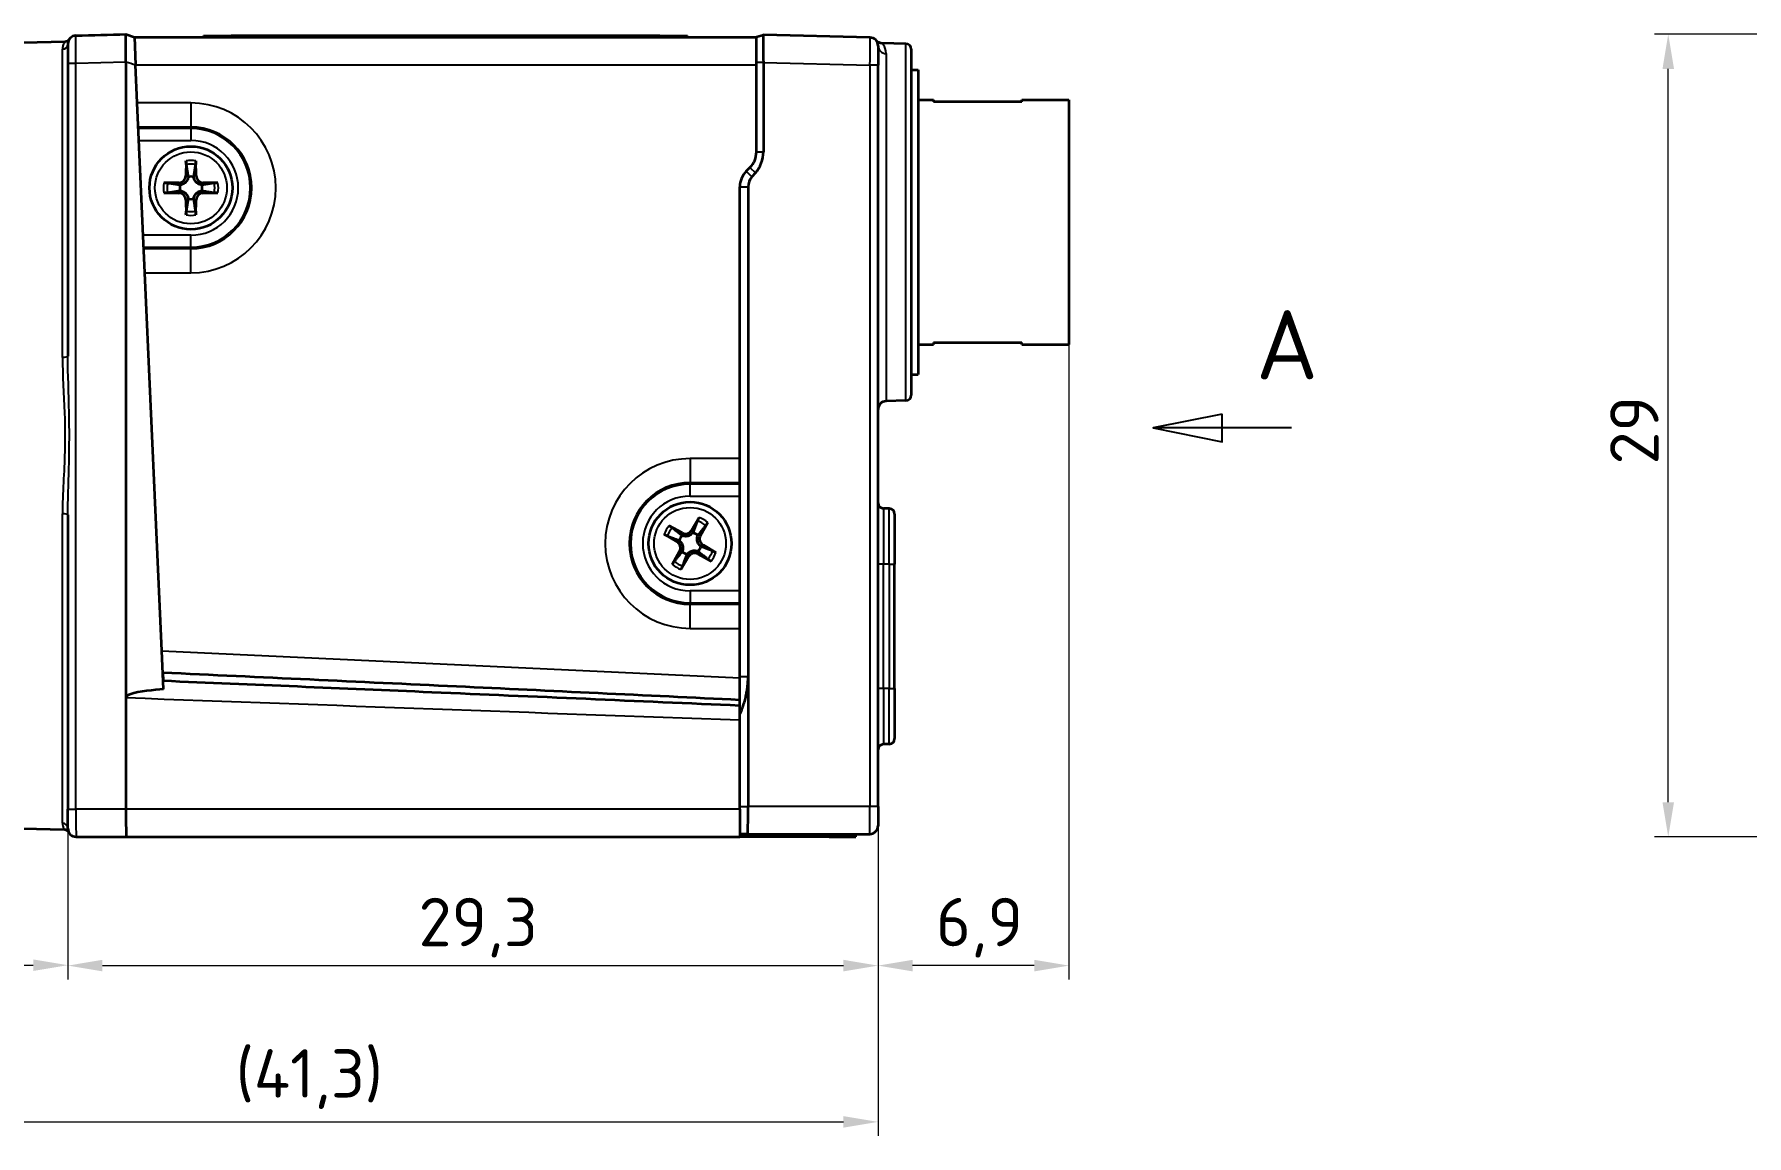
# Model space of a CAD drawing. Header units: millimetres. Extents: x 0 to 210, y 0 to 149.
# Drawn here: x 40.1 to 102.1, y 48.6 to 88.4 of the extents above; entities that cross this region are included whole.
import ezdxf

# ---------------------------------------------------------------- set-up
doc = ezdxf.new("R2010")
doc.units = ezdxf.units.MM
doc.header["$LTSCALE"] = 0.5
for name, color, linetype, lineweight in [('Bemaßung (ISO)', 7, 'Continuous', 18), ('Schnittlinie (ISO)', 7, 'Continuous', 25), ('Sichtbar (ISO)', 7, 'Continuous', 35), ('Sichtbar schmal (ISO)', 7, 'Continuous', 25)]:
    doc.layers.add(name, color=color, linetype=linetype, lineweight=lineweight)
doc.styles.add('Bezeichnungstext (DIN)', font='isocpeur.ttf')
doc.styles.add('Notiztext (DIN)', font='isocpeur.ttf')
doc.dimstyles.new('Standard (DIN)', dxfattribs={"dimscale": 0.5, "dimtxt": 3.5, "dimasz": 2.5, "dimexe": 1, "dimexo": 0, "dimgap": 0.7, "dimtad": 1, "dimtoh": 1, "dimrnd": 1e-08, "dimtxsty": 'Notiztext (DIN)', "dimcen": 0.09, "dimdle": 10, "dimclrd": 256, "dimclre": 256, "dimclrt": 256, "dimazin": 2, "dimtfac": 0.514286, "dimtdec": 4, "dimtmove": 0, "dimatfit": 3, "dimfxl": 1, "dimtolj": 1, "dimlwd": -1, "dimlwe": -1, "dimarcsym": 0})

# ---------------------------------------------------------------- blocks, each defined once
blk = doc.blocks.new('2DTransSchnitt0')
at = {"layer": 'Schnittlinie (ISO)', "linetype": 'Continuous'}
for p, q in [((166.19, 149.45), (161.19, 148.45)), ((166.19, 147.45), (166.19, 149.45)), ((166.19, 148.45), (161.19, 148.45)), ((161.19, 148.45), (166.19, 147.45)), ((171.19, 148.45), (166.19, 148.45))]:
    blk.add_line(p, q, dxfattribs=at)
at = {"layer": 'Schnittlinie (ISO)', "linetype": 'Continuous', "flags": 128}
blk.add_lwpolyline([(166.19, 149.45), (161.19, 148.45), (166.19, 147.45), (166.19, 149.45)], dxfattribs=at)
at = {"layer": 'Schnittlinie (ISO)'}
blk.add_solid([(166.19, 149.45), (161.19, 148.45), (166.19, 147.45), (166.19, 149.45)], dxfattribs=at)
at = {"layer": 'Schnittlinie (ISO)', "insert": (168.63, 151.95), "char_height": 5, "attachment_point": 7, "style": 'Bezeichnungstext (DIN)'}
blk.add_mtext('A', dxfattribs=at)
blk = doc.blocks.new('*D21')
at = {"layer": 'Bemaßung (ISO)', "transparency": 16777216}
for p, q in [((29.348, 60.218), (29.348, 48.646)), ((70.648, 60.548), (70.648, 48.646)), ((30.598, 49.146), (69.398, 49.146))]:
    blk.add_line(p, q, dxfattribs=at)
for points in [[(30.598, 49.354), (30.598, 48.937), (29.348, 49.146)], [(69.398, 49.354), (69.398, 48.937), (70.648, 49.146)]]:
    blk.add_solid(points, dxfattribs=at)
at = {"layer": 'Defpoints', "color": 0, "transparency": 16777216}
for p in [(29.348, 60.218), (70.648, 60.548), (70.648, 49.146)]:
    blk.add_point(p, dxfattribs=at)
at = {"layer": 'Bemaßung (ISO)', "transparency": 16777216, "insert": (47.417, 51.771), "char_height": 1.75, "attachment_point": 1, "style": 'Notiztext (DIN)'}
blk.add_mtext('\\A1;(41,3)', dxfattribs=at)
blk = doc.blocks.new('*D22')
at = {"layer": 'Bemaßung (ISO)', "transparency": 16777216}
for p, q in [((29.348, 60.218), (29.348, 54.308)), ((41.348, 59.748), (41.348, 54.308)), ((30.598, 54.808), (40.098, 54.808))]:
    blk.add_line(p, q, dxfattribs=at)
for points in [[(30.598, 55.016), (30.598, 54.6), (29.348, 54.808)], [(40.098, 55.016), (40.098, 54.6), (41.348, 54.808)]]:
    blk.add_solid(points, dxfattribs=at)
at = {"layer": 'Defpoints', "color": 0, "transparency": 16777216}
for p in [(29.348, 60.218), (41.348, 59.748), (41.348, 54.808)]:
    blk.add_point(p, dxfattribs=at)
at = {"layer": 'Bemaßung (ISO)', "transparency": 16777216, "insert": (34.473, 56.908), "char_height": 1.75, "attachment_point": 1, "style": 'Notiztext (DIN)'}
blk.add_mtext('\\A1;12', dxfattribs=at)
blk = doc.blocks.new('*D23')
at = {"layer": 'Bemaßung (ISO)', "transparency": 16777216}
for p, q in [((70.648, 60.548), (70.648, 54.293)), ((41.348, 59.748), (41.348, 54.293)), ((42.598, 54.793), (69.398, 54.793))]:
    blk.add_line(p, q, dxfattribs=at)
for points in [[(42.598, 55.002), (42.598, 54.585), (41.348, 54.793)], [(69.398, 55.002), (69.398, 54.585), (70.648, 54.793)]]:
    blk.add_solid(points, dxfattribs=at)
at = {"layer": 'Defpoints', "color": 0, "transparency": 16777216}
for p in [(70.648, 60.548), (41.348, 59.748), (70.648, 54.793)]:
    blk.add_point(p, dxfattribs=at)
at = {"layer": 'Bemaßung (ISO)', "transparency": 16777216, "insert": (54.029, 57.243), "char_height": 1.75, "attachment_point": 1, "style": 'Notiztext (DIN)'}
blk.add_mtext('\\A1;29,3', dxfattribs=at)
blk = doc.blocks.new('*D24')
at = {"layer": 'Bemaßung (ISO)', "transparency": 16777216}
for p, q in [((77.548, 77.233), (77.548, 54.293)), ((70.648, 60.548), (70.648, 54.293)), ((76.298, 54.793), (71.898, 54.793))]:
    blk.add_line(p, q, dxfattribs=at)
for points in [[(71.898, 55.002), (71.898, 54.585), (70.648, 54.793)], [(76.298, 55.002), (76.298, 54.585), (77.548, 54.793)]]:
    blk.add_solid(points, dxfattribs=at)
at = {"layer": 'Defpoints', "color": 0, "transparency": 16777216}
for p in [(77.548, 77.233), (70.648, 60.548), (70.648, 54.793)]:
    blk.add_point(p, dxfattribs=at)
at = {"layer": 'Bemaßung (ISO)', "transparency": 16777216, "insert": (72.742, 57.243), "char_height": 1.75, "attachment_point": 1, "style": 'Notiztext (DIN)'}
blk.add_mtext('\\A1;6,9', dxfattribs=at)
blk = doc.blocks.new('*D25')
at = {"layer": 'Bemaßung (ISO)', "transparency": 16777216}
for p, q in [((104.224, 88.448), (98.724, 88.448)), ((99.224, 60.698), (99.224, 87.198)), ((104.272, 59.448), (98.724, 59.448))]:
    blk.add_line(p, q, dxfattribs=at)
for points in [[(99.016, 87.198), (99.433, 87.198), (99.224, 88.448)], [(99.016, 60.698), (99.433, 60.698), (99.224, 59.448)]]:
    blk.add_solid(points, dxfattribs=at)
at = {"layer": 'Defpoints', "color": 0, "transparency": 16777216}
for p in [(99.224, 88.448), (104.224, 88.448), (104.272, 59.448)]:
    blk.add_point(p, dxfattribs=at)
at = {"layer": 'Bemaßung (ISO)', "transparency": 16777216, "insert": (97.124, 72.898), "char_height": 1.75, "attachment_point": 1, "rotation": 90, "style": 'Notiztext (DIN)'}
blk.add_mtext('\\A1;29', dxfattribs=at)

msp = doc.modelspace()

# ---------------------------------------------------------------- linework, layer by layer
at = {"layer": 'Sichtbar (ISO)'}
for p, q in [((29.548, 87.885), (41.246, 88.191)), ((43.448, 88.448), (43.753, 88.348)), ((43.448, 87.448), (43.448, 88.448)), ((43.753, 88.348), (43.798, 87.349)), ((43.753, 88.348), (66.248, 88.348)), ((46.253, 88.398), (47.253, 88.398)), ((46.253, 88.348), (46.253, 88.398)), ((62.753, 88.398), (47.253, 88.398)), ((62.753, 88.398), (63.753, 88.398)), ((63.753, 88.348), (63.753, 88.398)), ((66.248, 88.356), (66.501, 88.434)), ((70.356, 88.333), (66.501, 88.434)), ((66.501, 88.434), (66.501, 88.434)), ((70.648, 88.033), (70.648, 87.333)), ((71.653, 88.108), (70.79, 88.13)), ((41.348, 87.401), (41.348, 76.814)), ((43.448, 87.448), (43.448, 64.477)), ((43.798, 87.348), (43.798, 87.349)), ((43.86, 85.967), (43.798, 87.348)), ((66.248, 87.348), (66.248, 87.441)), ((66.248, 84.198), (66.248, 87.348)), ((66.501, 87.434), (66.501, 84.198)), ((70.648, 60.548), (70.648, 87.333)), ((71.848, 87.908), (71.848, 75.409)), ((71.848, 87.158), (72.098, 87.158)), ((72.098, 87.158), (72.098, 76.158)), ((72.098, 86.083), (72.648, 86.083)), ((72.648, 86.083), (72.648, 86.011)), ((75.848, 86.083), (77.548, 86.083)), ((75.848, 86.011), (75.848, 86.083)), ((77.548, 86.083), (77.548, 77.233)), ((44.135, 79.83), (43.86, 85.967)), ((75.848, 86.011), (72.648, 86.011)), ((45.621, 83.875), (45.611, 83.332)), ((45.987, 83.332), (45.977, 83.875)), ((65.882, 83.501), (66.014, 83.633)), ((45.366, 83.086), (44.822, 83.077)), ((46.776, 83.077), (46.232, 83.086)), ((66.21, 83.437), (66.086, 83.298)), ((44.822, 82.72), (45.366, 82.711)), ((45.611, 82.465), (45.621, 81.922)), ((45.977, 81.922), (45.987, 82.465)), ((46.232, 82.711), (46.776, 82.72)), ((65.648, 73.117), (65.648, 82.936)), ((65.948, 82.936), (65.948, 65.223)), ((44.747, 66.174), (44.135, 79.83)), ((72.098, 77.233), (72.648, 77.233)), ((72.648, 77.306), (72.648, 77.233)), ((72.648, 77.306), (75.848, 77.306)), ((75.848, 77.233), (75.848, 77.306)), ((75.848, 77.233), (77.548, 77.233)), ((71.848, 76.158), (72.098, 76.158)), ((71.653, 75.209), (70.94, 75.19)), ((65.648, 66.98), (65.648, 73.117)), ((71.053, 71.309), (70.843, 71.314)), ((41.348, 71.083), (41.348, 60.448)), ((63.565, 70.427), (63.089, 70.688)), ((64.178, 70.985), (63.9, 70.518)), ((64.226, 70.331), (64.488, 70.808)), ((71.248, 71.109), (71.248, 69.303)), ((62.912, 70.379), (63.379, 70.101)), ((64.784, 69.718), (64.318, 69.996)), ((63.47, 69.765), (63.208, 69.289)), ((63.518, 69.112), (63.796, 69.579)), ((64.131, 69.67), (64.607, 69.409)), ((71.248, 64.803), (71.248, 69.303)), ((65.648, 65.223), (65.648, 66.98)), ((44.809, 64.785), (44.747, 66.174)), ((44.783, 65.374), (44.796, 65.091)), ((44.794, 65.117), (44.795, 65.117)), ((65.648, 63.862), (65.648, 65.223)), ((65.948, 65.223), (65.948, 60.548)), ((43.448, 64.477), (43.448, 60.448)), ((71.248, 64.803), (71.248, 62.998)), ((65.648, 63.76), (65.648, 63.862)), ((65.648, 60.448), (65.648, 63.669)), ((71.053, 62.798), (70.843, 62.793)), ((41.348, 59.748), (41.348, 60.448)), ((65.648, 60.448), (65.648, 59.448)), ((70.648, 60.548), (70.648, 59.848)), ((29.548, 60.012), (41.215, 59.707)), ((65.935, 59.548), (65.648, 59.548)), ((65.935, 59.548), (70.348, 59.548)), ((69.848, 59.448), (69.848, 59.548)), ((41.648, 59.448), (43.461, 59.448)), ((43.461, 59.448), (65.648, 59.448)), ((68.874, 59.448), (65.648, 59.448)), ((68.874, 59.448), (69.848, 59.448))]:
    msp.add_line(p, q, dxfattribs=at)
for centre in [(45.799, 82.898), (63.848, 70.048)]:
    msp.add_circle(centre, 1.5, dxfattribs=at)
for centre, radius, start, end in [((41.24, 88.391), 0.2, 271.5, 324.62028), ((41.648, 88.101), 0.3, 91.5, 180), ((70.348, 88.033), 0.3, 0, 88.5), ((70.798, 88.43), 0.3, 221.45481, 268.5), ((71.648, 87.908), 0.2, 0, 88.5), ((65.448, 84.198), 0.8, 315, 0), ((45.361, 83.336), 0.25, 271, 359), ((45.799, 82.898), 0.405, 165.09978, 194.90022), ((45.799, 82.898), 0.405, 75.09978, 104.90022), ((46.237, 83.336), 0.25, 181, 269), ((45.799, 82.898), 0.405, 345.09978, 14.90022), ((66.448, 82.936), 0.8, 135, 180), ((45.361, 82.461), 0.25, 1, 89), ((45.799, 82.898), 0.405, 255.09978, 284.90022), ((46.237, 82.461), 0.25, 91, 179), ((70.948, 74.891), 0.3, 91.5, 180), ((71.648, 75.409), 0.2, 271.5, 0), ((70.848, 71.514), 0.2, 180, 268.5), ((71.048, 71.109), 0.2, 0, 88.5), ((63.251, 69.886), 0.25, 331.23696, 59.23696), ((63.848, 70.048), 0.405, 135.33674, 165.13718), ((63.685, 70.646), 0.25, 241.23696, 329.23696), ((63.848, 70.048), 0.405, 45.33674, 75.13718), ((64.445, 70.211), 0.25, 151.23696, 239.23696), ((63.848, 70.048), 0.405, 225.33674, 255.13718), ((64.011, 69.451), 0.25, 61.23696, 149.23696), ((63.848, 70.048), 0.405, 315.33674, 345.13718), ((70.848, 62.593), 0.2, 91.5, 180), ((71.048, 62.998), 0.2, 271.5, 0), ((41.21, 59.507), 0.2, 28.87746, 88.5), ((41.648, 59.748), 0.3, 180, 270), ((70.348, 59.848), 0.3, 270, 0)]:
    msp.add_arc(centre, radius, start, end, dxfattribs=at)
for centre, major_axis, ratio, start_param, end_param in [((63.501, 87.512), (3, -0.088), 0.33316, 0.009728, 0.016344), ((65.35, 84.198), (-1.151, 0), 0.996361, 2.414787, 3.141593), ((66.495, 82.936), (0.547, 0), 0.996361, 2.414787, 3.141593), ((43.461, 60.448), (0, -1), 0.013091, 4.712389, 6.283185), ((65.935, 60.548), (0, 1), 0.013091, 3.141593, 4.712389)]:
    msp.add_ellipse(centre, major_axis=major_axis, ratio=ratio, start_param=start_param, end_param=end_param, dxfattribs=at)
for points, knots in [([(41.348, 88.101), (41.348, 88.101), (41.348, 88.065), (41.348, 87.933), (41.348, 87.846), (41.348, 87.679), (41.348, 87.61), (41.348, 87.493), (41.348, 87.447), (41.348, 87.401)], [0, 0, 0, 0, 0.0388395, 0.0388395, 0.0738498, 0.0738498, 0.0957312, 0.0957312, 0.1094071, 0.1094071, 0.1094071, 0.1094071]), ([(66.501, 88.434), (66.498, 88.433), (66.496, 88.407), (66.494, 88.306), (66.493, 88.233), (66.493, 88.049), (66.494, 87.94), (66.496, 87.7), (66.498, 87.571), (66.501, 87.441)], [0, 0, 0, 0, 0.0391732, 0.0391732, 0.0782305, 0.0782305, 0.1172095, 0.1172095, 0.1562463, 0.1562463, 0.1562463, 0.1562463]), ([(45.626, 83.739), (45.624, 83.746), (45.623, 83.757), (45.622, 83.78), (45.621, 83.799), (45.62, 83.834), (45.62, 83.856), (45.621, 83.875)], [0.05146374, 0.05146374, 0.05146374, 0.05146374, 0.05595717, 0.05595717, 0.06156138, 0.06156138, 0.06725817, 0.06725817, 0.06725817, 0.06725817]), ([(45.977, 83.875), (45.978, 83.856), (45.978, 83.834), (45.977, 83.799), (45.976, 83.78), (45.975, 83.757), (45.974, 83.746), (45.972, 83.739)], [0.02255835, 0.02255835, 0.02255835, 0.02255835, 0.02825515, 0.02825515, 0.03385935, 0.03385935, 0.03835278, 0.03835278, 0.03835278, 0.03835278]), ([(44.822, 83.077), (44.841, 83.077), (44.864, 83.077), (44.898, 83.077), (44.917, 83.076), (44.941, 83.074), (44.951, 83.073), (44.958, 83.072)], [0.02255835, 0.02255835, 0.02255835, 0.02255835, 0.02825515, 0.02825515, 0.03385935, 0.03385935, 0.03835278, 0.03835278, 0.03835278, 0.03835278]), ([(45.695, 83.29), (45.693, 83.267), (45.688, 83.244), (45.675, 83.201), (45.665, 83.178), (45.638, 83.133), (45.621, 83.112), (45.586, 83.076), (45.565, 83.06), (45.52, 83.033), (45.496, 83.023), (45.453, 83.009), (45.43, 83.005), (45.408, 83.003)], [0.153516, 0.153516, 0.153516, 0.153516, 0.16064868, 0.16064868, 0.16817663, 0.16817663, 0.17570458, 0.17570458, 0.18323252, 0.18323252, 0.19076047, 0.19076047, 0.19789315, 0.19789315, 0.19789315, 0.19789315]), ([(46.19, 83.003), (46.167, 83.005), (46.145, 83.009), (46.102, 83.023), (46.078, 83.033), (46.033, 83.06), (46.012, 83.076), (45.977, 83.112), (45.96, 83.133), (45.933, 83.178), (45.923, 83.201), (45.91, 83.244), (45.905, 83.267), (45.903, 83.29)], [0.153516, 0.153516, 0.153516, 0.153516, 0.16064868, 0.16064868, 0.16817663, 0.16817663, 0.17570458, 0.17570458, 0.18323252, 0.18323252, 0.19076047, 0.19076047, 0.19789315, 0.19789315, 0.19789315, 0.19789315]), ([(46.64, 83.072), (46.647, 83.073), (46.657, 83.074), (46.681, 83.076), (46.699, 83.077), (46.734, 83.077), (46.757, 83.077), (46.776, 83.077)], [0.05146374, 0.05146374, 0.05146374, 0.05146374, 0.05595717, 0.05595717, 0.06156138, 0.06156138, 0.06725817, 0.06725817, 0.06725817, 0.06725817]), ([(44.958, 82.725), (44.951, 82.724), (44.941, 82.723), (44.917, 82.721), (44.898, 82.72), (44.864, 82.72), (44.841, 82.72), (44.822, 82.72)], [0.05146374, 0.05146374, 0.05146374, 0.05146374, 0.05595717, 0.05595717, 0.06156138, 0.06156138, 0.06725817, 0.06725817, 0.06725817, 0.06725817]), ([(45.408, 82.794), (45.43, 82.792), (45.453, 82.788), (45.496, 82.774), (45.52, 82.764), (45.565, 82.737), (45.586, 82.721), (45.621, 82.685), (45.638, 82.664), (45.665, 82.619), (45.675, 82.596), (45.688, 82.553), (45.693, 82.53), (45.695, 82.507)], [0.153516, 0.153516, 0.153516, 0.153516, 0.16064868, 0.16064868, 0.16817663, 0.16817663, 0.17570458, 0.17570458, 0.18323252, 0.18323252, 0.19076047, 0.19076047, 0.19789315, 0.19789315, 0.19789315, 0.19789315]), ([(45.903, 82.507), (45.905, 82.53), (45.91, 82.553), (45.923, 82.596), (45.933, 82.619), (45.96, 82.664), (45.977, 82.685), (46.012, 82.721), (46.033, 82.737), (46.078, 82.764), (46.102, 82.774), (46.145, 82.788), (46.167, 82.792), (46.19, 82.794)], [0.153516, 0.153516, 0.153516, 0.153516, 0.16064868, 0.16064868, 0.16817663, 0.16817663, 0.17570458, 0.17570458, 0.18323252, 0.18323252, 0.19076047, 0.19076047, 0.19789315, 0.19789315, 0.19789315, 0.19789315]), ([(46.776, 82.72), (46.757, 82.72), (46.734, 82.72), (46.699, 82.72), (46.681, 82.721), (46.657, 82.723), (46.647, 82.724), (46.64, 82.725)], [0.02255835, 0.02255835, 0.02255835, 0.02255835, 0.02825515, 0.02825515, 0.03385935, 0.03385935, 0.03835278, 0.03835278, 0.03835278, 0.03835278]), ([(45.621, 81.922), (45.62, 81.941), (45.62, 81.963), (45.621, 81.998), (45.622, 82.017), (45.623, 82.04), (45.624, 82.051), (45.626, 82.058)], [0.02255835, 0.02255835, 0.02255835, 0.02255835, 0.02825515, 0.02825515, 0.03385935, 0.03385935, 0.03835278, 0.03835278, 0.03835278, 0.03835278]), ([(45.972, 82.058), (45.974, 82.051), (45.975, 82.04), (45.976, 82.017), (45.977, 81.998), (45.978, 81.963), (45.978, 81.941), (45.977, 81.922)], [0.05146374, 0.05146374, 0.05146374, 0.05146374, 0.05595717, 0.05595717, 0.06156138, 0.06156138, 0.06725817, 0.06725817, 0.06725817, 0.06725817]), ([(63.089, 70.688), (63.105, 70.679), (63.125, 70.668), (63.155, 70.65), (63.171, 70.64), (63.19, 70.627), (63.199, 70.621), (63.204, 70.616)], [0.02255835, 0.02255835, 0.02255835, 0.02255835, 0.02825515, 0.02825515, 0.03385935, 0.03385935, 0.03835278, 0.03835278, 0.03835278, 0.03835278]), ([(64.115, 70.865), (64.117, 70.871), (64.122, 70.881), (64.132, 70.902), (64.141, 70.919), (64.157, 70.949), (64.168, 70.969), (64.178, 70.985)], [0.05146374, 0.05146374, 0.05146374, 0.05146374, 0.05595717, 0.05595717, 0.06156138, 0.06156138, 0.06725817, 0.06725817, 0.06725817, 0.06725817]), ([(64.488, 70.808), (64.479, 70.791), (64.467, 70.772), (64.45, 70.742), (64.44, 70.726), (64.426, 70.706), (64.42, 70.698), (64.416, 70.692)], [0.02255835, 0.02255835, 0.02255835, 0.02255835, 0.02825515, 0.02825515, 0.03385935, 0.03385935, 0.03835278, 0.03835278, 0.03835278, 0.03835278]), ([(63.032, 70.315), (63.025, 70.318), (63.016, 70.322), (62.995, 70.332), (62.978, 70.341), (62.947, 70.358), (62.928, 70.369), (62.912, 70.379)], [0.05146374, 0.05146374, 0.05146374, 0.05146374, 0.05595717, 0.05595717, 0.06156138, 0.06156138, 0.06725817, 0.06725817, 0.06725817, 0.06725817]), ([(63.457, 70.152), (63.475, 70.139), (63.493, 70.124), (63.523, 70.091), (63.539, 70.07), (63.565, 70.025), (63.575, 70), (63.588, 69.952), (63.592, 69.925), (63.593, 69.873), (63.59, 69.847), (63.58, 69.803), (63.573, 69.781), (63.563, 69.76)], [0.153516, 0.153516, 0.153516, 0.153516, 0.16064868, 0.16064868, 0.16817663, 0.16817663, 0.17570458, 0.17570458, 0.18323252, 0.18323252, 0.19076047, 0.19076047, 0.19789315, 0.19789315, 0.19789315, 0.19789315]), ([(63.952, 70.44), (63.939, 70.421), (63.923, 70.404), (63.891, 70.373), (63.87, 70.358), (63.825, 70.332), (63.8, 70.322), (63.751, 70.308), (63.725, 70.305), (63.672, 70.304), (63.647, 70.307), (63.603, 70.317), (63.581, 70.324), (63.56, 70.333)], [0.153516, 0.153516, 0.153516, 0.153516, 0.16064868, 0.16064868, 0.16817663, 0.16817663, 0.17570458, 0.17570458, 0.18323252, 0.18323252, 0.19076047, 0.19076047, 0.19789315, 0.19789315, 0.19789315, 0.19789315]), ([(64.239, 69.945), (64.221, 69.958), (64.203, 69.973), (64.173, 70.006), (64.157, 70.027), (64.131, 70.072), (64.121, 70.097), (64.108, 70.145), (64.104, 70.172), (64.103, 70.224), (64.106, 70.25), (64.116, 70.294), (64.123, 70.316), (64.133, 70.337)], [0.153516, 0.153516, 0.153516, 0.153516, 0.16064868, 0.16064868, 0.16817663, 0.16817663, 0.17570458, 0.17570458, 0.18323252, 0.18323252, 0.19076047, 0.19076047, 0.19789315, 0.19789315, 0.19789315, 0.19789315]), ([(63.208, 69.289), (63.218, 69.306), (63.229, 69.325), (63.246, 69.355), (63.256, 69.371), (63.27, 69.391), (63.276, 69.399), (63.28, 69.405)], [0.02255835, 0.02255835, 0.02255835, 0.02255835, 0.02825515, 0.02825515, 0.03385935, 0.03385935, 0.03835278, 0.03835278, 0.03835278, 0.03835278]), ([(63.744, 69.657), (63.757, 69.676), (63.773, 69.693), (63.806, 69.724), (63.826, 69.739), (63.872, 69.765), (63.896, 69.775), (63.945, 69.789), (63.972, 69.792), (64.024, 69.793), (64.049, 69.79), (64.093, 69.78), (64.115, 69.773), (64.136, 69.764)], [0.153516, 0.153516, 0.153516, 0.153516, 0.16064868, 0.16064868, 0.16817663, 0.16817663, 0.17570458, 0.17570458, 0.18323252, 0.18323252, 0.19076047, 0.19076047, 0.19789315, 0.19789315, 0.19789315, 0.19789315]), ([(64.607, 69.409), (64.591, 69.418), (64.571, 69.429), (64.541, 69.447), (64.526, 69.457), (64.506, 69.47), (64.497, 69.476), (64.492, 69.48)], [0.02255835, 0.02255835, 0.02255835, 0.02255835, 0.02825515, 0.02825515, 0.03385935, 0.03385935, 0.03835278, 0.03835278, 0.03835278, 0.03835278]), ([(64.664, 69.782), (64.671, 69.779), (64.68, 69.775), (64.702, 69.765), (64.718, 69.756), (64.749, 69.739), (64.768, 69.728), (64.784, 69.718)], [0.05146374, 0.05146374, 0.05146374, 0.05146374, 0.05595717, 0.05595717, 0.06156138, 0.06156138, 0.06725817, 0.06725817, 0.06725817, 0.06725817]), ([(63.581, 69.232), (63.579, 69.226), (63.575, 69.216), (63.564, 69.195), (63.556, 69.178), (63.539, 69.148), (63.528, 69.128), (63.518, 69.112)], [0.05146374, 0.05146374, 0.05146374, 0.05146374, 0.05595717, 0.05595717, 0.06156138, 0.06156138, 0.06725817, 0.06725817, 0.06725817, 0.06725817]), ([(65.648, 64.39), (62.252, 64.553), (58.795, 64.717), (51.885, 65.043), (48.299, 65.21), (44.783, 65.374)], [0, 0, 0, 0, 1.01985, 1.01985, 2.080324, 2.080324, 2.080324, 2.080324]), ([(44.796, 65.091), (48.027, 64.954), (51.281, 64.817), (58.199, 64.521), (61.954, 64.359), (65.648, 64.198)], [0.134761, 0.134761, 0.134761, 0.134761, 1.102885, 1.102885, 2.211803, 2.211803, 2.211803, 2.211803]), ([(44.809, 64.785), (44.465, 64.756), (43.905, 64.7), (43.579, 64.589), (43.535, 64.57), (43.489, 64.54), (43.476, 64.53), (43.46, 64.512), (43.455, 64.504), (43.449, 64.49), (43.448, 64.483), (43.448, 64.477)], [-0.1002487, -0.1002487, -0.1002487, -0.1002487, -0.0212304, -0.0212304, -0.0093133, -0.0093133, -0.0046177, -0.0046177, -0.0020427, -0.0020427, 0, 0, 0, 0])]:
    msp.add_open_spline(points, degree=3, knots=knots, dxfattribs=at)
for points in [[(41.64, 88.401), (42.243, 88.417), (42.845, 88.433), (43.448, 88.448)], [(66.248, 87.441), (66.248, 87.681), (66.248, 88.158), (66.248, 88.356), (66.248, 88.356)], [(45.408, 83.003), (45.394, 83.003), (45.38, 83.004), (45.367, 83.007)], [(45.691, 83.331), (45.693, 83.317), (45.694, 83.304), (45.695, 83.29)], [(45.903, 83.29), (45.904, 83.304), (45.905, 83.317), (45.907, 83.331)], [(46.231, 83.007), (46.218, 83.004), (46.204, 83.003), (46.19, 83.003)], [(45.367, 82.79), (45.38, 82.793), (45.394, 82.794), (45.408, 82.794)], [(45.695, 82.507), (45.694, 82.493), (45.693, 82.48), (45.691, 82.466)], [(45.907, 82.466), (45.905, 82.48), (45.904, 82.493), (45.903, 82.507)], [(46.19, 82.794), (46.204, 82.794), (46.218, 82.793), (46.231, 82.79)], [(63.419, 70.169), (63.432, 70.164), (63.444, 70.159), (63.457, 70.152)], [(63.56, 70.333), (63.548, 70.341), (63.537, 70.348), (63.527, 70.357)], [(63.969, 70.477), (63.964, 70.465), (63.958, 70.452), (63.952, 70.44)], [(64.133, 70.337), (64.14, 70.348), (64.148, 70.36), (64.156, 70.37)], [(63.563, 69.76), (63.556, 69.749), (63.548, 69.737), (63.54, 69.727)], [(63.727, 69.62), (63.732, 69.632), (63.738, 69.645), (63.744, 69.657)], [(64.136, 69.764), (64.148, 69.756), (64.159, 69.749), (64.169, 69.74)], [(64.277, 69.928), (64.264, 69.933), (64.252, 69.938), (64.239, 69.945)], [(44.792, 65.177), (44.792, 65.177), (44.792, 65.177), (44.792, 65.177)], [(65.648, 63.669), (65.648, 63.699), (65.648, 63.73), (65.648, 63.76)]]:
    msp.add_open_spline(points, degree=3, dxfattribs=at)
for points, weights in [([(45.626, 83.739), (45.669, 83.469), (45.691, 83.331)], [1.00901411123, 1.06990208005, 1.01764658193]), ([(45.907, 83.331), (45.929, 83.469), (45.972, 83.739)], [1.01723264544, 1.06967031482, 1.00898742181]), ([(45.367, 83.007), (45.228, 83.029), (44.958, 83.072)], [1.01764658194, 1.06990208009, 1.00901411124]), ([(46.64, 83.072), (46.37, 83.029), (46.231, 83.007)], [1.00898742181, 1.06967031479, 1.01723264544]), ([(44.958, 82.725), (45.228, 82.768), (45.367, 82.79)], [1.00901411123, 1.06990208005, 1.01764658193]), ([(45.691, 82.466), (45.669, 82.327), (45.626, 82.058)], [1.01764658194, 1.06990208009, 1.00901411124]), ([(45.972, 82.058), (45.929, 82.327), (45.907, 82.466)], [1.00901411123, 1.06990208007, 1.01764658194]), ([(46.231, 82.79), (46.37, 82.768), (46.64, 82.725)], [1.01764658194, 1.06990208009, 1.00901411124]), ([(63.527, 70.357), (63.417, 70.445), (63.204, 70.616)], [1.01764658194, 1.06990208009, 1.00901411124]), ([(64.115, 70.865), (64.018, 70.609), (63.969, 70.477)], [1.00901411123, 1.06990208005, 1.01764658193]), ([(64.156, 70.37), (64.245, 70.48), (64.416, 70.692)], [1.01764658194, 1.06990208009, 1.00901411124]), ([(63.032, 70.315), (63.288, 70.219), (63.419, 70.169)], [1.00901411123, 1.06990208007, 1.01764658194]), ([(63.54, 69.727), (63.452, 69.617), (63.28, 69.405)], [1.01764658194, 1.06990208009, 1.00901411124]), ([(63.581, 69.232), (63.678, 69.488), (63.727, 69.62)], [1.00898742181, 1.06967031479, 1.01723264544]), ([(64.169, 69.74), (64.279, 69.652), (64.492, 69.48)], [1.01723264544, 1.06967031482, 1.00898742181]), ([(64.664, 69.782), (64.408, 69.878), (64.277, 69.928)], [1.00901411123, 1.06990208005, 1.01764658193]), ([(65.648, 63.862), (65.948, 64.546), (65.948, 65.223)], [1, 1.00229920149, 1])]:
    msp.add_rational_spline(points, weights, degree=2, dxfattribs=at)
at = {"layer": 'Sichtbar schmal (ISO)'}
for p, q in [((47.253, 88.348), (47.253, 88.398)), ((62.753, 88.348), (62.753, 88.398)), ((71.653, 75.209), (71.653, 88.108)), ((41.153, 76.774), (41.153, 87.905)), ((41.348, 87.401), (41.64, 87.401)), ((41.64, 87.401), (43.448, 87.448)), ((41.64, 60.448), (41.64, 87.401)), ((43.798, 87.348), (66.248, 87.348)), ((66.248, 87.441), (66.501, 87.441)), ((66.501, 87.434), (70.356, 87.333)), ((70.356, 87.333), (70.356, 60.548)), ((70.648, 87.333), (70.356, 87.333)), ((70.94, 87.751), (70.94, 75.19)), ((45.799, 85.967), (43.86, 85.967)), ((45.799, 85.967), (45.799, 85.101)), ((43.898, 85.101), (45.799, 85.101)), ((45.799, 85.043), (43.901, 85.043)), ((45.799, 85.043), (45.799, 85.101)), ((45.799, 85.043), (45.799, 84.61)), ((43.92, 84.61), (45.799, 84.61)), ((66.014, 83.633), (66.21, 83.437)), ((66.248, 84.198), (66.501, 84.198)), ((45.366, 83.086), (45.367, 83.007)), ((45.611, 83.332), (45.691, 83.331)), ((45.987, 83.332), (45.907, 83.331)), ((46.232, 83.086), (46.231, 83.007)), ((65.882, 83.501), (66.086, 83.298)), ((45.366, 82.711), (45.367, 82.79)), ((45.611, 82.465), (45.691, 82.466)), ((45.987, 82.465), (45.907, 82.466)), ((46.232, 82.711), (46.231, 82.79)), ((65.648, 82.936), (65.948, 82.936)), ((45.799, 81.187), (44.074, 81.187)), ((45.799, 80.754), (45.799, 81.187)), ((44.093, 80.754), (45.799, 80.754)), ((45.799, 80.696), (44.096, 80.696)), ((45.799, 80.754), (45.799, 80.696)), ((45.799, 79.83), (45.799, 80.696)), ((44.135, 79.83), (45.799, 79.83)), ((63.848, 73.117), (63.848, 72.251)), ((65.648, 73.117), (63.848, 73.117)), ((63.848, 72.251), (65.648, 72.251)), ((63.848, 72.193), (63.848, 72.251)), ((65.648, 72.193), (63.848, 72.193)), ((63.848, 71.76), (63.848, 72.193)), ((63.848, 71.76), (65.648, 71.76)), ((70.843, 71.314), (70.843, 69.303)), ((71.053, 69.303), (71.053, 71.309)), ((41.153, 59.945), (41.153, 71.123)), ((63.379, 70.101), (63.419, 70.169)), ((63.565, 70.427), (63.527, 70.357)), ((63.9, 70.518), (63.969, 70.477)), ((64.226, 70.331), (64.156, 70.37)), ((64.318, 69.996), (64.277, 69.928)), ((63.47, 69.765), (63.54, 69.727)), ((63.796, 69.579), (63.727, 69.62)), ((64.131, 69.67), (64.169, 69.74)), ((70.843, 69.303), (70.648, 69.303)), ((70.843, 64.803), (70.843, 69.303)), ((71.053, 69.303), (70.843, 69.303)), ((71.053, 69.303), (71.248, 69.303)), ((71.053, 69.303), (71.053, 64.803)), ((63.848, 68.337), (63.848, 67.904)), ((65.648, 68.337), (63.848, 68.337)), ((63.848, 67.904), (65.648, 67.904)), ((63.848, 67.904), (63.848, 67.846)), ((65.648, 67.846), (63.848, 67.846)), ((63.848, 66.98), (63.848, 67.846)), ((63.848, 66.98), (65.648, 66.98)), ((44.747, 66.174), (65.648, 65.19)), ((65.948, 65.223), (65.648, 65.223)), ((70.843, 64.803), (70.648, 64.803)), ((70.843, 64.803), (70.843, 62.793)), ((71.053, 64.803), (70.843, 64.803)), ((71.053, 64.803), (71.248, 64.803)), ((71.053, 62.798), (71.053, 64.803)), ((41.348, 60.448), (41.64, 60.448)), ((43.448, 60.448), (41.64, 60.448)), ((65.648, 60.448), (43.448, 60.448)), ((65.648, 60.548), (65.948, 60.548)), ((70.356, 60.548), (65.948, 60.548)), ((70.648, 60.548), (70.356, 60.548)), ((68.874, 59.448), (68.874, 59.548))]:
    msp.add_line(p, q, dxfattribs=at)
for centre in [(45.799, 82.898), (63.848, 70.048)]:
    msp.add_circle(centre, 1.3, dxfattribs=at)
for centre, radius, start, end in [((45.799, 82.898), 3.068, 270, 90), ((45.799, 82.898), 2.202, 270, 90), ((45.799, 82.898), 2.144, 270, 90), ((45.799, 82.898), 1.711, 270, 90), ((45.799, 82.898), 0.993, 79.65159, 100.34841), ((45.799, 82.898), 0.859, 78.34524, 101.65476), ((45.799, 82.898), 0.993, 169.65159, 190.34841), ((45.799, 82.898), 0.859, 168.34524, 191.65476), ((45.799, 82.898), 0.859, 348.34524, 11.65476), ((45.799, 82.898), 0.993, 349.65159, 10.34841), ((45.799, 82.898), 0.993, 259.65159, 280.34841), ((45.799, 82.898), 0.859, 258.34524, 281.65476), ((63.848, 70.048), 3.068, 90, 270), ((63.848, 70.048), 2.202, 90, 270), ((63.848, 70.048), 2.144, 90, 270), ((63.848, 70.048), 1.711, 90, 270), ((63.848, 70.048), 0.993, 139.88855, 160.58538), ((63.848, 70.048), 0.859, 138.5822, 161.89172), ((63.848, 70.048), 0.859, 48.5822, 71.89172), ((63.848, 70.048), 0.993, 49.88855, 70.58538), ((63.848, 70.048), 0.859, 228.5822, 251.89172), ((63.848, 70.048), 0.859, 318.5822, 341.89172), ((63.848, 70.048), 0.993, 319.88855, 340.58538), ((63.848, 70.048), 0.993, 229.88855, 250.58538)]:
    msp.add_arc(centre, radius, start, end, dxfattribs=at)
for centre, major_axis, ratio, start_param, end_param in [((41.148, 88.101), (0.2, 0), 0.980119, 4.738569, 6.283185), ((70.348, 87.333), (-0.008, -1), 0.007848, 1.571338, 3.141449), ((70.948, 88.033), (-0.3, 0), 0.941891, 0, 1.544616), ((41.148, 76.814), (0.2, 0), 0.198411, 4.738569, 6.283185), ((41.148, 71.083), (0.2, 0), 0.198411, 0, 1.544616), ((41.648, 60.448), (0, 1), 0.007853, 1.570796, 3.141593), ((70.348, 60.548), (0, -1), 0.007853, 0, 1.570796), ((41.148, 59.748), (0.2, 0), 0.98339, 0, 1.544616)]:
    msp.add_ellipse(centre, major_axis=major_axis, ratio=ratio, start_param=start_param, end_param=end_param, dxfattribs=at)
for points, knots in [([(41.244, 88.191), (41.244, 88.191), (41.236, 88.179), (41.206, 88.129), (41.184, 88.086), (41.16, 87.994), (41.153, 87.952), (41.153, 87.905)], [-0.2884837, -0.2884837, -0.2884837, -0.2884837, -0.1875363, -0.1875363, -0.0721293, -0.0721293, 0, 0, 0, 0]), ([(41.64, 87.401), (41.64, 87.466), (41.639, 87.532), (41.638, 87.7), (41.638, 87.798), (41.637, 88.037), (41.637, 88.161), (41.638, 88.349), (41.639, 88.401), (41.64, 88.401)], [-0.1094071, -0.1094071, -0.1094071, -0.1094071, -0.0957312, -0.0957312, -0.0738498, -0.0738498, -0.0388395, -0.0388395, 0, 0, 0, 0]), ([(70.94, 87.751), (70.94, 87.892), (70.888, 87.996), (70.822, 88.096), (70.801, 88.118), (70.791, 88.129), (70.79, 88.13), (70.79, 88.13)], [-0.4643013, -0.4643013, -0.4643013, -0.4643013, -0.332078, -0.332078, -0.2547373, -0.2547373, -0.2321627, -0.2321627, -0.2321627, -0.2321627]), ([(41.348, 71.083), (41.348, 71.319), (41.352, 71.556), (41.367, 72.174), (41.38, 72.557), (41.405, 73.554), (41.407, 74.171), (41.379, 75.466), (41.348, 76.144), (41.348, 76.814)], [0, 0, 0, 0, 0.0721293, 0.0721293, 0.1875362, 0.1875362, 0.3721873, 0.3721873, 0.5770345, 0.5770345, 0.5770345, 0.5770345]), ([(41.153, 76.774), (41.153, 76.114), (41.204, 75.445), (41.252, 74.168), (41.248, 73.559), (41.206, 72.576), (41.184, 72.199), (41.16, 71.589), (41.153, 71.356), (41.153, 71.123)], [-0.5770345, -0.5770345, -0.5770345, -0.5770345, -0.3721873, -0.3721873, -0.1875362, -0.1875362, -0.0721293, -0.0721293, 0, 0, 0, 0]), ([(41.153, 59.945), (41.153, 59.906), (41.158, 59.871), (41.175, 59.794), (41.19, 59.759), (41.21, 59.717), (41.214, 59.707), (41.215, 59.707)], [-0.5271606, -0.5271606, -0.5271606, -0.5271606, -0.4612655, -0.4612655, -0.3558334, -0.3558334, -0.2636002, -0.2636002, -0.2636002, -0.2636002])]:
    msp.add_open_spline(points, degree=3, knots=knots, dxfattribs=at)
for points in [[(43.448, 87.448), (43.565, 87.415), (43.681, 87.382), (43.798, 87.349)], [(44.791, 65.185), (44.791, 65.185), (44.792, 65.185), (44.792, 65.185)], [(43.448, 64.477), (50.848, 64.207), (58.248, 63.938), (65.648, 63.669)]]:
    msp.add_open_spline(points, degree=3, dxfattribs=at)

# ---------------------------------------------------------------- block references
at = {"layer": 'Schnittlinie (ISO)', "xscale": 0.5, "yscale": 0.5, "zscale": 0.5}
msp.add_blockref('2DTransSchnitt0', (0, 0), dxfattribs=at)

# ---------------------------------------------------------------- dimensions: what is measured, and where the dimension line sits
at = {"layer": 'Bemaßung (ISO)'}
for base, p1, p2, angle, picture, middle in [((99.224, 88.448), (104.272, 59.448), (104.224, 88.448), 270, '*D25', (99.224, 73.948)), ((41.348, 54.808), (29.348, 60.218), (41.348, 59.748), 180, '*D22', (35.348, 54.808))]:
    dim = msp.add_linear_dim(base=base, p1=p1, p2=p2, angle=angle, dimstyle='Standard (DIN)', override={"dimtoh": 0, "dimdec": 2, "dimtp": 0, "dimtm": 0, "dimtdec": 4, "dimtofl": 0, "dimatfit": 1}, dxfattribs=at)
    dim.commit()
    dim.dimension.update_dxf_attribs({"geometry": picture, "text_midpoint": middle, "dimtype": 160})
for p1, picture, middle in [((77.548, 77.233), '*D24', (74.098, 54.793)), ((41.348, 59.748), '*D23', (55.998, 54.793))]:
    dim = msp.add_linear_dim(base=(70.648, 54.793), p1=p1, p2=(70.648, 60.548), dimstyle='Standard (DIN)', override={"dimtoh": 0, "dimdec": 2, "dimtp": 0, "dimtm": 0, "dimtdec": 4, "dimtofl": 0, "dimatfit": 1}, dxfattribs=at)
    dim.commit()
    dim.dimension.update_dxf_attribs({"geometry": picture, "text_midpoint": middle, "dimtype": 160})
dim = msp.add_linear_dim(base=(70.648, 49.146), p1=(29.348, 60.218), p2=(70.648, 60.548), angle=180, text='(<>)', dimstyle='Standard (DIN)', override={"dimgap": 0.7, "dimtoh": 0, "dimdec": 2, "dimtol": 0, "dimlim": 0, "dimtp": 0, "dimtm": 0, "dimtdec": 4, "dimtofl": 0, "dimatfit": 1}, dxfattribs=at)
dim.commit()
dim.dimension.update_dxf_attribs({"geometry": '*D21', "text_midpoint": (49.998, 49.146), "dimtype": 160})

doc.saveas('drawing.dxf')
